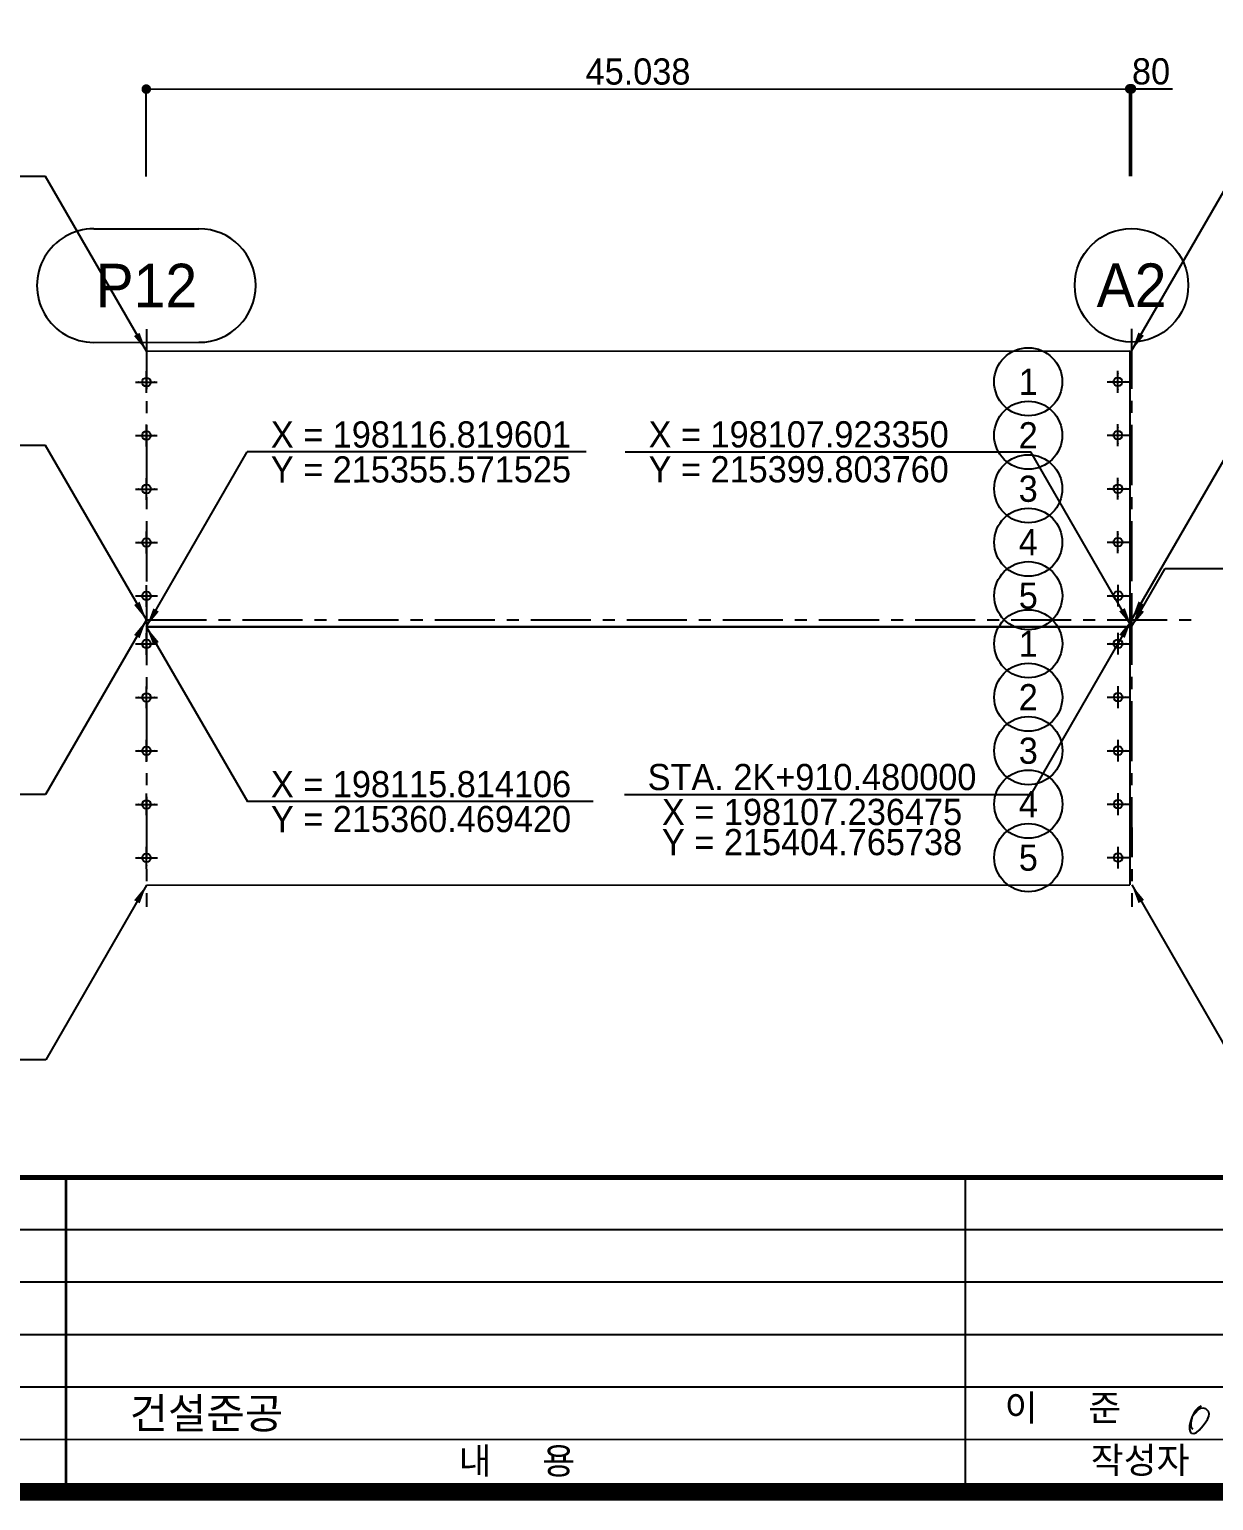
# Model space of a CAD drawing. Header units: feet. Extents: x 0 to 336400, y 0 to 237600.
# Drawn here: x 142330 to 196561, y 7600 to 74995 of the extents above; entities that cross this region are included whole.
import ezdxf
from ezdxf.enums import TextEntityAlignment as Align

# ---------------------------------------------------------------- set-up
doc = ezdxf.new("R2010")
doc.units = ezdxf.units.FT
doc.header["$LTSCALE"] = 2200
doc.header["$MEASUREMENT"] = 0
doc.linetypes.add('A-CENTR01', pattern=[2, 1.25, -0.25, 0.25, -0.25])
for name, color, linetype in [('CS-CNTL', 1, 'A-CENTR01'), ('CS-CONC-LEAN', 3, 'CONTINUOUS'), ('CS-CONC-MAJR', 4, 'CONTINUOUS'), ('CS-DIML', 1, 'CONTINUOUS'), ('CS-DIMT', 3, 'CONTINUOUS'), ('CS-TEXT', 3, 'CONTINUOUS'), ('CX-BORD-LIN1', 4, 'CONTINUOUS'), ('CX-BORD-LIN2', 3, 'CONTINUOUS'), ('CX-BORD-TEX2', 7, 'CONTINUOUS'), ('CX-BORD-TEX3', 6, 'CONTINUOUS'), ('CX-MISC', 2, 'CONTINUOUS'), ('CZ-TEX2', 3, 'CONTINUOUS')]:
    doc.layers.add(name, color=color, linetype=linetype)
doc.styles.add('A_STANDARD', font='')
doc.styles.add('TB_TEXT', font='')
doc.styles.add('TB_WBTXT', font='')
doc.styles.add('TB_WMTXT', font='')
doc.styles.get('A_STANDARD').set_extended_font_data('Dotum')
doc.styles.get('TB_TEXT').set_extended_font_data('DotumChe')
doc.styles.get('TB_WBTXT').set_extended_font_data('Dotum')
doc.styles.get('TB_WMTXT').set_extended_font_data('DotumChe')

# ---------------------------------------------------------------- blocks, each defined once
blk = doc.blocks.new('CZDIMD1-2')
at = {"layer": 'CS-DIML', "const_width": 0.5}
blk.add_lwpolyline([(0.25, 0, 1), (-0.25, 0, 1)], format="xyb", close=True, dxfattribs=at)
blk = doc.blocks.new('CXBLKA1-KHCA-1')
at = {"layer": 'CX-BORD-LIN1', "const_width": 2}
blk.add_lwpolyline([(796, 0), (0, 0), (0, 554), (796, 554)], close=True, dxfattribs=at)
at = {"layer": 'CX-BORD-LIN1'}
for points, const_width in [([(796, 36), (0, 36)], 0.6), ([(335, 0), (335, 36)], 0.3), ([(558, 6), (270, 6)], 0.2)]:
    blk.add_lwpolyline(points, dxfattribs=dict(at, const_width=const_width))
blk.add_lwpolyline([(438, 0), (438, 36)], dxfattribs=at)
at = {"layer": 'CX-BORD-LIN2'}
blk.add_line((558, 30), (270, 30), dxfattribs=at)
for points in [[(558, 24), (270, 24)], [(558, 18), (270, 18)], [(558, 12), (270, 12)]]:
    blk.add_lwpolyline(points, dxfattribs=at)
at = {"layer": 'CX-BORD-LIN1', "style": 'TB_TEXT'}
for tag, height, p in [('TR_RNUM5', 3, (285.11, 32.64)), ('TR_RDAT5', 3.5, (317.5, 33)), ('TR_DGN5', 3.5, (451.12, 33)), ('TR_CHK5', 3.5, (491.12, 33)), ('TR_APP5', 3.5, (531.12, 33)), ('TR_RDAT4', 3.5, (317.5, 27)), ('TR_DGN4', 3.5, (451.12, 27)), ('TR_CHK4', 3.5, (491.12, 27)), ('TR_APP4', 3.5, (531.12, 27)), ('TR_RNUM4', 3, (285.11, 26.64)), ('TR_RNUM3', 3, (285.11, 20.64)), ('TR_RDAT3', 3.5, (317.5, 21)), ('TR_DGN3', 3.5, (451.12, 21)), ('TR_CHK3', 3.5, (491.12, 21)), ('TR_APP3', 3.5, (531.12, 21)), ('TR_RNUM2', 3, (285.11, 14.64)), ('TR_RDAT2', 3.5, (317.5, 15)), ('TR_DGN2', 3.5, (451.12, 15)), ('TR_CHK2', 3.5, (491.12, 15)), ('TR_APP2', 3.5, (531.12, 15)), ('TR_RNUM1', 3, (285.11, 8.64)), ('TR_RDAT1', 3.5, (317.5, 9)), ('TR_DGN1', 3.5, (451.12, 9)), ('TR_CHK1', 3.5, (491.12, 9)), ('TR_APP1', 3.5, (531.12, 9))]:
    blk.add_attdef(tag, text='', height=height, dxfattribs=at).set_placement(p, align=Align.MIDDLE_CENTER)
for tag, p in [('TR_RCON5', (342.3, 33)), ('TR_RCON4', (342.3, 27)), ('TR_RCON3', (342.3, 21)), ('TR_RCON2', (342.3, 15)), ('TR_RCON1', (342.3, 9))]:
    blk.add_attdef(tag, text='', height=3.5, dxfattribs=at).set_placement(p, align=Align.MIDDLE_LEFT)
at = {"layer": 'CX-BORD-LIN2', "style": 'TB_TEXT'}
blk.add_attdef('TD_VERSION', text='', height=3, rotation=90, dxfattribs=at).set_placement((800.5, 48.01), align=Align.MIDDLE_CENTER)
at = {"layer": 'CX-BORD-TEX2', "style": 'TB_WMTXT'}
for tag, height, p in [('TB_CNAME', 5, (15.34, 531.83)), ('TB_CSCOP', 4, (16.63, 523.83))]:
    blk.add_attdef(tag, text='', height=height, dxfattribs=at).set_placement(p, align=Align.BOTTOM_LEFT)
at = {"layer": 'CX-BORD-TEX2', "style": 'TB_WBTXT'}
for tag, height, p in [('TB_MTITIL', 10, (398, 533.33)), ('TB_STITL', 7, (398, 518.33))]:
    blk.add_attdef(tag, text='', height=height, dxfattribs=at).set_placement(p, align=Align.MIDDLE_CENTER)
at = {"layer": 'CX-BORD-TEX3', "style": 'TB_TEXT'}
for s, p in [('내   용', (386.64, 3.58)), ('작성자', (458, 3.66))]:
    blk.add_text(s, height=3, dxfattribs=at).set_placement(p, align=Align.MIDDLE)
for tag, height, p in [('TD_LNDST', 4.5, (215, 31.5)), ('TD_DSECT', 4.5, (605.5, 31.5)), ('TD_DDIST', 4.5, (654.5, 31.5)), ('TD_DNAME_TOP', 4.5, (755, 27.96)), ('TD_CSECT', 4.5, (605.5, 22.5)), ('TD_CDIST', 4.5, (654.5, 22.5)), ('TD_DNAME_MAIN', 4.5, (755, 21.47)), ('TD_CCOMP', 4.5, (215, 13.59)), ('TD_HSCAL', 4.5, (620.88, 13.75)), ('TD_VSCAL', 4.5, (656.86, 13.75)), ('TD_DNAME_BOT', 3, (755, 15.25)), ('TD_FIELD', 4.5, (180, 5.13)), ('TD_CSTEP', 4.5, (250.74, 5.13)), ('TD_DWGCODE', 4.5, (637, 4.79)), ('TD_DWGNO', 4.5, (755, 5))]:
    blk.add_attdef(tag, text='', height=height, dxfattribs=at).set_placement(p, align=Align.MIDDLE_CENTER)
for tag, height, width, p in [('TD_DCOMP', 4.5, 0.95, (215, 22.59)), ('TD_CNAME', 5, 0.78, (65, 7.6))]:
    blk.add_attdef(tag, text='', height=height, dxfattribs=dict(at, width=width)).set_placement(p, align=Align.MIDDLE_CENTER)

msp = doc.modelspace()

# ---------------------------------------------------------------- linework, layer by layer
at = {"layer": 'CS-CNTL'}
for p, q in [((147686, 61261), (147690, 46636)), ((192804, 61274), (192808, 46649)), ((147690, 48619), (147693, 34794)), ((192808, 48629), (192811, 34804)), ((147690, 47941), (195728, 47955)), ((147690, 47941), (195728, 47955)), ((147690, 47941), (195728, 47955)), ((147690, 47941), (195728, 47955)), ((147690, 47944), (195728, 47955)), ((147690, 47944), (195728, 47955)), ((147690, 47944), (195728, 47955)), ((147690, 47944), (195728, 47955))]:
    msp.add_line(p, q, dxfattribs=at)
at = {"layer": 'CS-CONC-LEAN'}
for p, q in [((147687, 58341), (147687, 59341)), ((192182, 58354), (192182, 59354)), ((147187, 58841), (148187, 58841)), ((191682, 58854), (192682, 58854)), ((147688, 55891), (147687, 56891)), ((192183, 55904), (192182, 56904)), ((147187, 56391), (148187, 56391)), ((191682, 56404), (192682, 56404)), ((147188, 53941), (148188, 53941)), ((147688, 53441), (147688, 54441)), ((191683, 53954), (192683, 53954)), ((192183, 53454), (192183, 54454)), ((147689, 50991), (147689, 51991)), ((192184, 51004), (192184, 52004)), ((147189, 51491), (148189, 51491)), ((191684, 51504), (192684, 51504)), ((147690, 48541), (147690, 49541)), ((192185, 48554), (192185, 49554)), ((147190, 49041), (148190, 49041)), ((191685, 49054), (192685, 49054)), ((147691, 46344), (147690, 47344)), ((192185, 46354), (192185, 47354)), ((147190, 46844), (148190, 46844)), ((191685, 46854), (192685, 46854)), ((147691, 43894), (147691, 44894)), ((192186, 43904), (192186, 44904)), ((147191, 44394), (148191, 44394)), ((191686, 44404), (192686, 44404)), ((147192, 41944), (148192, 41944)), ((147692, 41444), (147691, 42444)), ((191687, 41954), (192687, 41954)), ((192187, 41454), (192186, 42454)), ((147692, 38994), (147692, 39994)), ((192187, 39004), (192187, 40004)), ((147192, 39494), (148192, 39494)), ((191687, 39504), (192687, 39504)), ((147693, 36544), (147693, 37544)), ((192188, 36554), (192188, 37554)), ((147193, 37044), (148193, 37044)), ((191688, 37054), (192688, 37054))]:
    msp.add_line(p, q, dxfattribs=at)
for centre in [(147687, 58841), (192182, 58854), (147687, 56391), (192182, 56404), (147688, 53941), (192183, 53954), (147689, 51491), (192184, 51504), (147690, 49041), (192185, 49054), (147690, 46844), (192185, 46854), (147691, 44394), (192186, 44404), (147692, 41944), (192187, 41954), (147692, 39494), (192187, 39504), (147693, 37044), (192188, 37054)]:
    msp.add_circle(centre, 200, dxfattribs=at)
for points in [[(147687, 59341), (147637, 59191), (147687, 59341), (147737, 59191)], [(192182, 59354), (192132, 59204), (192182, 59354), (192232, 59204)], [(147187, 58841), (147337, 58791), (147187, 58841), (147337, 58891)], [(148187, 58841), (148037, 58791), (148187, 58841), (148037, 58891)], [(191682, 58854), (191832, 58804), (191682, 58854), (191832, 58904)], [(192682, 58854), (192532, 58804), (192682, 58854), (192532, 58904)], [(147687, 58341), (147637, 58491), (147687, 58341), (147737, 58491)], [(192182, 58354), (192132, 58504), (192182, 58354), (192232, 58504)], [(147687, 56891), (147637, 56741), (147687, 56891), (147737, 56741)], [(192182, 56904), (192132, 56754), (192182, 56904), (192232, 56754)], [(147187, 56391), (147337, 56341), (147187, 56391), (147337, 56441)], [(147688, 55891), (147638, 56041), (147688, 55891), (147738, 56041)], [(148187, 56391), (148037, 56341), (148187, 56391), (148037, 56441)], [(191682, 56404), (191832, 56354), (191682, 56404), (191832, 56454)], [(192183, 55904), (192133, 56054), (192183, 55904), (192233, 56054)], [(192682, 56404), (192532, 56354), (192682, 56404), (192532, 56454)], [(147188, 53941), (147338, 53891), (147188, 53941), (147338, 53991)], [(147688, 54441), (147638, 54291), (147688, 54441), (147738, 54291)], [(148188, 53941), (148038, 53891), (148188, 53941), (148038, 53991)], [(191683, 53954), (191833, 53904), (191683, 53954), (191833, 54004)], [(192183, 54454), (192133, 54304), (192183, 54454), (192233, 54304)], [(192683, 53954), (192533, 53904), (192683, 53954), (192533, 54004)], [(147688, 53441), (147638, 53591), (147688, 53441), (147738, 53591)], [(192183, 53454), (192133, 53604), (192183, 53454), (192233, 53604)], [(147689, 51991), (147639, 51841), (147689, 51991), (147739, 51841)], [(192184, 52004), (192134, 51854), (192184, 52004), (192234, 51854)], [(147189, 51491), (147339, 51441), (147189, 51491), (147339, 51541)], [(148189, 51491), (148039, 51441), (148189, 51491), (148039, 51541)], [(191684, 51504), (191834, 51454), (191684, 51504), (191834, 51554)], [(192684, 51504), (192534, 51454), (192684, 51504), (192534, 51554)], [(147689, 50991), (147639, 51141), (147689, 50991), (147739, 51141)], [(192184, 51004), (192134, 51154), (192184, 51004), (192234, 51154)], [(147690, 49541), (147640, 49391), (147690, 49541), (147740, 49391)], [(192185, 49554), (192135, 49404), (192185, 49554), (192235, 49404)], [(147190, 49041), (147340, 48991), (147190, 49041), (147340, 49091)], [(147690, 48541), (147640, 48691), (147690, 48541), (147740, 48691)], [(148190, 49041), (148040, 48991), (148190, 49041), (148040, 49091)], [(191685, 49054), (191835, 49004), (191685, 49054), (191835, 49104)], [(192185, 48554), (192135, 48704), (192185, 48554), (192235, 48704)], [(192685, 49054), (192535, 49004), (192685, 49054), (192535, 49104)], [(147690, 47344), (147640, 47194), (147690, 47344), (147740, 47194)], [(192185, 47354), (192135, 47204), (192185, 47354), (192235, 47204)], [(147190, 46844), (147340, 46794), (147190, 46844), (147340, 46894)], [(148190, 46844), (148040, 46794), (148190, 46844), (148040, 46894)], [(191685, 46854), (191835, 46804), (191685, 46854), (191835, 46904)], [(192185, 46354), (192135, 46504), (192185, 46354), (192235, 46504)], [(192685, 46854), (192535, 46804), (192685, 46854), (192535, 46904)], [(147691, 46344), (147640, 46494), (147691, 46344), (147740, 46494)], [(147691, 44894), (147641, 44744), (147691, 44894), (147741, 44744)], [(192186, 44904), (192136, 44754), (192186, 44904), (192236, 44754)], [(147191, 44394), (147341, 44344), (147191, 44394), (147341, 44444)], [(147691, 43894), (147641, 44044), (147691, 43894), (147741, 44044)], [(148191, 44394), (148041, 44344), (148191, 44394), (148041, 44444)], [(191686, 44404), (191836, 44354), (191686, 44404), (191836, 44454)], [(192186, 43904), (192136, 44054), (192186, 43904), (192236, 44054)], [(192686, 44404), (192536, 44354), (192686, 44404), (192536, 44454)], [(147192, 41944), (147342, 41894), (147192, 41944), (147342, 41994)], [(147691, 42444), (147641, 42294), (147691, 42444), (147741, 42294)], [(148192, 41944), (148042, 41894), (148192, 41944), (148042, 41994)], [(191687, 41954), (191837, 41904), (191687, 41954), (191837, 42004)], [(192186, 42454), (192136, 42304), (192186, 42454), (192236, 42304)], [(192687, 41954), (192537, 41904), (192687, 41954), (192537, 42004)], [(147692, 41444), (147642, 41594), (147692, 41444), (147742, 41594)], [(192187, 41454), (192137, 41604), (192187, 41454), (192237, 41604)], [(147692, 39994), (147642, 39844), (147692, 39994), (147742, 39844)], [(192187, 40004), (192137, 39854), (192187, 40004), (192237, 39854)], [(147192, 39494), (147342, 39444), (147192, 39494), (147342, 39544)], [(147692, 38994), (147642, 39144), (147692, 38994), (147742, 39144)], [(148192, 39494), (148042, 39444), (148192, 39494), (148042, 39544)], [(191687, 39504), (191837, 39454), (191687, 39504), (191837, 39554)], [(192187, 39004), (192137, 39154), (192187, 39004), (192237, 39154)], [(192687, 39504), (192537, 39454), (192687, 39504), (192537, 39554)], [(147193, 37044), (147343, 36994), (147193, 37044), (147343, 37094)], [(147693, 37544), (147643, 37394), (147693, 37544), (147743, 37394)], [(148193, 37044), (148043, 36994), (148193, 37044), (148043, 37094)], [(191688, 37054), (191838, 37004), (191688, 37054), (191838, 37104)], [(192188, 37554), (192138, 37404), (192188, 37554), (192238, 37404)], [(192688, 37054), (192538, 37004), (192688, 37054), (192538, 37104)], [(147693, 36544), (147643, 36694), (147693, 36544), (147743, 36694)], [(192188, 36554), (192138, 36704), (192188, 36554), (192238, 36704)]]:
    msp.add_solid(points, dxfattribs=at)
at = {"layer": 'CS-CONC-MAJR'}
for p, q in [((147686, 60261), (192724, 60274)), ((192724, 60274), (192728, 47649)), ((147690, 47636), (192728, 47649)), ((147690, 47619), (192728, 47629)), ((192728, 47629), (192731, 35804)), ((147694, 35794), (192731, 35804))]:
    msp.add_line(p, q, dxfattribs=at)
at = {"layer": 'CS-DIML'}
for p, q in [((147684, 68261), (147683, 72461)), ((147683, 72261), (192721, 72274)), ((192722, 68274), (192721, 72474)), ((192721, 72274), (194673, 72275)), ((192802, 68274), (192801, 72474)), ((143065, 68260), (126502, 68255)), ((147686, 60261), (143065, 68260)), ((192804, 60274), (197421, 68276)), ((143069, 55940), (124386, 55934)), ((147690, 47941), (143069, 55940)), ((192808, 47954), (197424, 55956)), ((147690, 47636), (152307, 55637)), ((167835, 55642), (152307, 55637)), ((169607, 55643), (188186, 55649)), ((192808, 47649), (188186, 55649)), ((192808, 47629), (194346, 50295)), ((194346, 50295), (212116, 50299)), ((147690, 47944), (143073, 39943)), ((192808, 47954), (188191, 39953)), ((147690, 47619), (152311, 39620)), ((143073, 39943), (124032, 39939)), ((169590, 39949), (188191, 39953)), ((168150, 39624), (152311, 39620)), ((147693, 35794), (143076, 27793)), ((192811, 35804), (197432, 27805)), ((143076, 27793), (127237, 27789))]:
    msp.add_line(p, q, dxfattribs=at)
for centre in [(188072, 58853), (188072, 56403), (188073, 53953), (188074, 51503), (188075, 49053), (188075, 46853), (188076, 44403), (188077, 41953), (188077, 39503), (188078, 37053)]:
    msp.add_circle(centre, 1560, dxfattribs=at)
for points in [[(147686, 60261), (147373, 61096), (147686, 60261), (147119, 60950)], [(192804, 60274), (193371, 60963), (192804, 60274), (193117, 61110)], [(147690, 47941), (147377, 48776), (147690, 47941), (147123, 48630)], [(192808, 47954), (193375, 48643), (192808, 47954), (193121, 48790)], [(147690, 47944), (147123, 47255), (147690, 47944), (147377, 47109)], [(147690, 47636), (148257, 48325), (147690, 47636), (148003, 48472)], [(192808, 47649), (192495, 48485), (192808, 47649), (192241, 48338)], [(192808, 47954), (192241, 47266), (192808, 47954), (192495, 47119)], [(192808, 47629), (193375, 48318), (192808, 47629), (193121, 48465)], [(147690, 47619), (148003, 46784), (147690, 47619), (148257, 46930)], [(147693, 35794), (147126, 35105), (147693, 35794), (147380, 34959)], [(192811, 35804), (193124, 34969), (192811, 35804), (193378, 35116)]]:
    msp.add_solid(points, dxfattribs=at)
at = {"layer": 'CX-MISC'}
for p, q in [((195696, 11591), (195583, 11457)), ((195630, 11546), (195583, 11457)), ((195720, 11708), (195630, 11546)), ((195869, 11765), (195696, 11591)), ((195841, 11836), (195720, 11708)), ((195998, 11924), (195841, 11836)), ((195962, 11822), (195869, 11765)), ((196081, 11833), (195962, 11822)), ((196208, 11796), (196081, 11833)), ((196338, 11660), (196208, 11796)), ((196286, 11321), (196350, 11473)), ((196360, 11552), (196338, 11660)), ((196350, 11473), (196360, 11552)), ((195453, 11040), (195452, 10875)), ((195452, 10875), (195486, 10759)), ((195518, 11261), (195453, 11040)), ((195583, 11457), (195515, 11166)), ((195515, 11166), (195516, 10998)), ((195516, 10998), (195561, 10904)), ((195583, 11457), (195518, 11261)), ((195561, 10904), (195605, 10867)), ((195776, 10716), (195905, 10824)), ((195905, 10824), (195986, 10925)), ((195986, 10925), (196088, 11045)), ((196088, 11045), (196208, 11206)), ((196208, 11206), (196286, 11321)), ((195486, 10759), (195545, 10686)), ((195545, 10686), (195653, 10674)), ((195653, 10674), (195776, 10716))]:
    msp.add_line(p, q, dxfattribs=at)
at = {"layer": 'CZ-TEX2'}
for p, q in [((145275, 65860), (150095, 65862)), ((145276, 60660), (150096, 60662))]:
    msp.add_line(p, q, dxfattribs=at)
msp.add_circle((192803, 63274), 2600, dxfattribs=at)
for centre, start, end in [((145275, 63260), 90.01701, 270.01701), ((150095, 63262), 270.01701, 90.01701)]:
    msp.add_arc(centre, 2600, start, end, dxfattribs=at)

# ---------------------------------------------------------------- block references
at = {"layer": 'CS-DIML', "xscale": 440.0000000000207, "yscale": 440.0000000000207, "zscale": 440.0000000000207, "rotation": 11.38896499999946}
for p in [(147683, 72261), (147683, 72261), (192721, 72274), (192721, 72274), (192801, 72274)]:
    msp.add_blockref('CZDIMD1-2', p, dxfattribs=at)
at = {"layer": 'CX-MISC'}
ref = msp.add_blockref('CXBLKA1-KHCA-1', (10000, 8000), dxfattribs=dict(at, xscale=400, yscale=400, zscale=400))
ref.add_attrib('TR_RCON1', '건설준공', dxfattribs={"layer": 'CX-BORD-LIN1', "height": 1400, "style": 'TB_TEXT'}).set_placement((146921, 11600), align=Align.MIDDLE_LEFT)

# ---------------------------------------------------------------- texts
at = {"layer": 'CS-DIMT', "style": 'A_STANDARD'}
for s, rotation, p in [('45.038', 360.01701, (170202, 72468)), ('80', 360.01701, (193697, 72475)), ('X = 198116.819601', 0.01701, (160260, 55840)), ('X = 198107.923350', 0.01701, (177560, 55846)), ('Y = 215355.571525', 360.01701, (160260, 54240)), ('Y = 215399.803760', 360.01701, (177561, 54246)), ('STA. 2K+910.480000', 360.01318, (178171, 40148)), ('X = 198115.814106', 0.01318, (160264, 39822)), ('X = 198107.236475', 360.01318, (178172, 38548)), ('Y = 215360.469420', 360.01318, (160264, 38222)), ('Y = 215404.765738', 360.01318, (178172, 37165))]:
    msp.add_text(s, height=1200, rotation=rotation, dxfattribs=at).set_placement(p, align=Align.CENTER)
at = {"layer": 'CS-TEXT', "style": 'A_STANDARD'}
for s, rotation, p in [('1', 360.01701, (188072, 58253)), ('2', 360.01701, (188073, 55803)), ('3', 360.01701, (188073, 53353)), ('4', 360.01701, (188074, 50903)), ('5', 360.01701, (188075, 48453)), ('1', 360.01318, (188076, 46253)), ('2', 360.01318, (188076, 43803)), ('3', 360.01318, (188077, 41353)), ('4', 360.01318, (188077, 38903)), ('5', 360.01318, (188078, 36453))]:
    msp.add_text(s, height=1200, rotation=rotation, dxfattribs=at).set_placement(p, align=Align.CENTER)
at = {"layer": 'CX-BORD-TEX3', "style": 'TB_TEXT'}
msp.add_text('이   준', height=1200, dxfattribs=at).set_placement((189662, 11865), align=Align.MIDDLE)
at = {"layer": 'CZ-TEX2', "style": 'A_STANDARD'}
for s, p in [('P12', (147686, 62261)), ('A2', (192804, 62274))]:
    msp.add_text(s, height=2000, rotation=360.01701, dxfattribs=at).set_placement(p, align=Align.CENTER)

doc.saveas('drawing.dxf')
